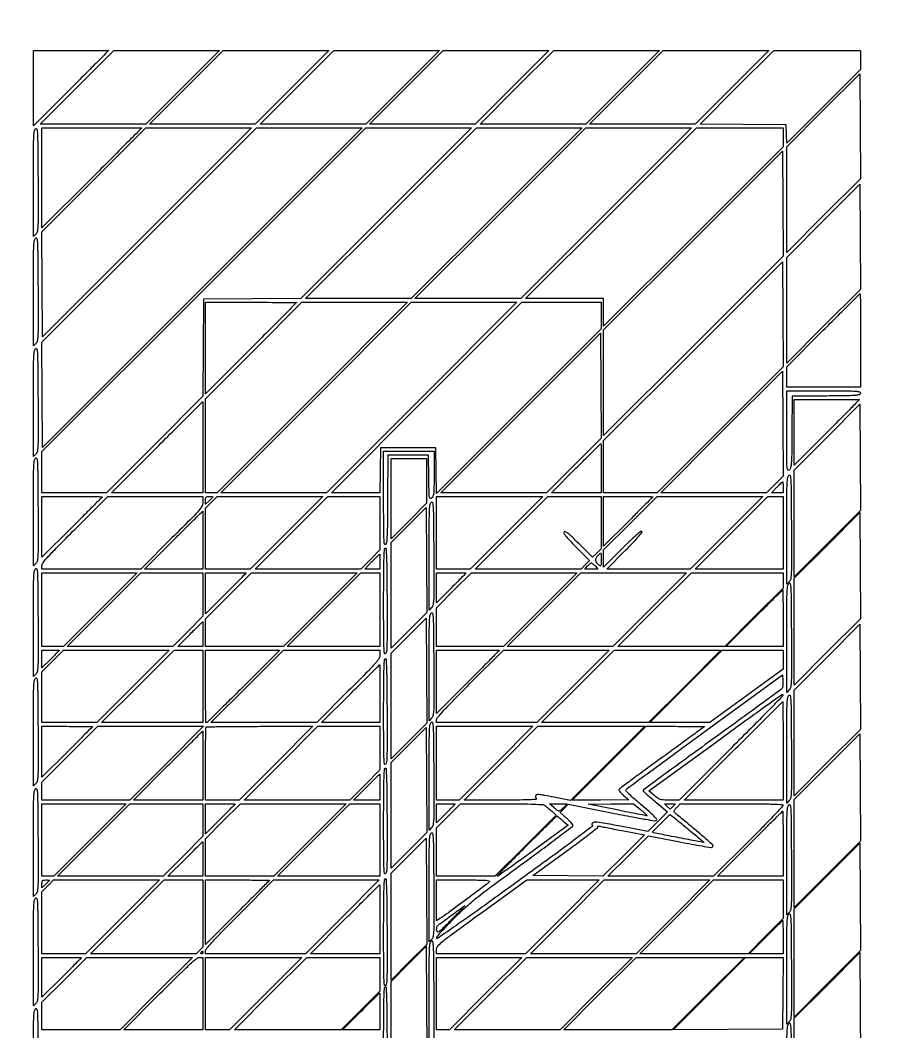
# Model space of a CAD drawing. Extents: x 0 to 1066, y 0 to 761.
# Drawn here: x 411.6 to 470.8, y 425.2 to 494.9 of the extents above; entities that cross this region are included whole.
import ezdxf

# ---------------------------------------------------------------- set-up
doc = ezdxf.new("R2010")
doc.units = 0
doc.header["$MEASUREMENT"] = 0

msp = doc.modelspace()

# ---------------------------------------------------------------- linework, layer by layer
for points in [[(183.390323, 95.266879, 0.000001), (192.989143, 95.254457, 0.000118)], [(329.859243, 95.267872, -0.000023), (352.558836, 95.240684, -0.000004), (375.624384, 95.211821, -0.198594)], [(479.458836, 95.240684, -0.000004), (502.524384, 95.211821, -0.198594)], [(733.258836, 95.240684, -0.000004), (756.324384, 95.211821, -0.198594)], [(289.192229, 95.24091, -0.000004), (312.172908, 95.212432, -0.198597)], [(416.092229, 95.24091, -0.000004), (439.072908, 95.212432, -0.198597)], [(542.992229, 95.24091, -0.000004), (565.972908, 95.212432, -0.198597)], [(606.442229, 95.24091, -0.000004), (629.422908, 95.212432, -0.198597)], [(669.892229, 95.24091, -0.000004), (692.872908, 95.212432, -0.198597)], [(375.865972, 145.56135, -0.000139), (375.849221, 127.376659, -0.000232), (375.823742, 112.056445, -0.000003), (375.794083, 98.149601, -0.198357)], [(346.563902, 371.425418, 0.00004), (306.862038, 371.429101, 0.000546)]]:
    msp.add_lwpolyline(points, format="xyb")
for points in [[(409.06215, 749.15415), (40.8618, 749.132981), (40.8618, 380.65769), (40.8618, 12.1824), (501.2973, 12.1824), (961.7328, 12.1824), (961.7328, 380.646631), (961.7328, 749.110861), (961.41555, 749.1633, 0.040886), (961.153339, 749.184871, 0.000002), (934.190609, 749.194398, 0.000089), (904.448031, 749.199508, 0.000054), (869.1804, 749.195529, -0.000029), (813.61687, 749.186499, -0.000004), (696.10453, 749.175037, -0.000004), (556.774728, 749.163736, -0.000004)], [(417.6702, 492.77333, -0.197853), (417.663958, 492.758172, -0.000024), (416.912237, 492.000368, -0.000652), (416.079278, 491.162937, -0.000394), (415.0899, 490.1724), (412.5096, 487.59314), (412.5096, 490.19407), (412.5096, 492.795), (415.0899, 492.795, -0.000787), (416.079318, 492.793443, -0.001313), (416.912237, 492.788634, -0.00007), (417.661368, 492.782239, -0.411675)], [(412.679722, 480.152922), (412.5096, 479.9828), (412.5096, 483.611589, -0.000864), (412.513379, 485.799471, -0.008891), (412.532567, 486.702836, -0.017029), (412.569494, 487.207282, -0.158389), (412.65765, 487.404003, -0.616659), (412.744646, 487.379943, -0.036683), (412.787791, 487.029439, -0.010099), (412.81077, 486.235909, -0.000665), (412.827772, 483.945337, -0.000714), (412.838681, 481.607166, -0.010565), (412.824009, 480.787097, -0.028291), (412.782701, 480.356267, -0.159647)], [(419.9544, 487.443658, -0.198113), (419.948175, 487.428565, -0.000014), (418.947924, 486.422199, -0.000489), (417.841878, 485.311626, -0.000295), (416.5281, 483.9966), (413.1018, 480.571083), (413.1018, 484.018142), (413.1018, 487.4652), (416.5281, 487.4652, -0.000589), (417.841917, 487.463652, -0.000983), (418.947924, 487.458872, -0.000039), (419.945593, 487.452522, -0.412328)], [(412.679722, 472.623522), (412.5096, 472.4534), (412.5096, 476.082189, -0.000864), (412.513379, 478.270071, -0.008891), (412.532567, 479.173436, -0.017029), (412.569494, 479.677882, -0.158389), (412.65765, 479.874603, -0.616659), (412.744646, 479.850543, -0.036683), (412.787791, 479.500039, -0.010099), (412.81077, 478.706509, -0.000665), (412.827772, 476.415937, -0.000714), (412.838681, 474.077766, -0.010565), (412.824009, 473.257697, -0.028291), (412.782701, 472.826867, -0.159647)], [(469.4454, 472.8294), (469.4454, 469.6146), (466.9074, 469.6146), (464.3694, 469.6146), (464.3694, 470.31203), (464.3694, 471.00946), (466.885721, 473.52683, -0.000404), (467.852125, 474.492077, -0.000669), (468.669241, 475.304723, -0.000026), (469.40856, 476.037957, -0.197826), (469.423721, 476.0442, -0.412187), (469.43264, 476.035343, -0.000045), (469.439032, 475.099853, -0.001054), (469.443842, 474.062117, -0.000632)], [(430.614, 475.430421, -0.198038), (430.60777, 475.415309, -0.000016), (429.694504, 474.495937, -0.000536), (428.684038, 473.48096, -0.000323), (427.4838, 472.2795), (424.3536, 469.150157), (424.3536, 472.301079), (424.3536, 475.452), (427.4838, 475.452, -0.000646), (428.684078, 475.450449, -0.001077), (429.694504, 475.445661, -0.000047), (430.605186, 475.439298, -0.412141)], [(412.679722, 465.009522), (412.5096, 464.8394), (412.5096, 468.468189, -0.000864), (412.513379, 470.656071, -0.008891), (412.532567, 471.559436, -0.017029), (412.569494, 472.063882, -0.158389), (412.65765, 472.260603, -0.616659), (412.744646, 472.236543, -0.036683), (412.787791, 471.886039, -0.010099), (412.81077, 471.092509, -0.000665), (412.827772, 468.801937, -0.000714), (412.838681, 466.463766, -0.010565), (412.824009, 465.643697, -0.028291), (412.782701, 465.212867, -0.159647)], [(469.4454, 469.192938, -0.327681), (469.371954, 469.092902, -0.055876), (469.125621, 469.044878, -0.016753), (468.607804, 469.020315, -0.00108), (467.09775, 469.002588), (464.7501, 468.9801), (464.727691, 466.517523, -0.001228), (464.709948, 464.982056, -0.014667), (464.684233, 464.389138, -0.038642), (464.636215, 464.071248, -0.153199), (464.537341, 463.902961, -0.504566), (464.442655, 463.922058, -0.093765), (464.39067, 464.125477, -0.015079), (464.37212, 464.686315, -0.000727), (464.3694, 466.555888), (464.3694, 469.3608), (466.9074, 469.3608, -0.000966), (468.550344, 469.357627, -0.015546), (469.104471, 469.338251, -0.051192), (469.369109, 469.293277, -0.336993)], [(424.1844, 465.4692), (424.1844, 462.339), (421.033479, 462.339), (417.882557, 462.339), (421.0119, 465.4692, -0.000323), (422.21336, 466.669438, -0.000536), (423.228337, 467.679904, -0.000016), (424.147709, 468.59317, -0.198038), (424.162821, 468.5994, -0.412141), (424.171698, 468.590586, -0.000047), (424.178061, 467.679904, -0.001077), (424.182849, 466.669478, -0.000646)], [(469.3608, 468.746851, -0.197693), (469.354547, 468.731655, -0.000032), (468.702242, 468.073285, -0.000753), (467.978518, 467.345123, -0.000455), (467.1189, 466.4844), (464.877, 464.243697), (464.877, 466.506149), (464.877, 468.7686), (467.1189, 468.7686, -0.000909), (467.978558, 468.767037, -0.001516), (468.702242, 468.762211, -0.000093), (469.351953, 468.755788, -0.411267)], [(440.0892, 463.663412, -0.002264), (440.084936, 462.721572, -0.022208), (440.063708, 462.324908, -0.057264), (440.015925, 462.103202, -0.127828), (439.921952, 461.960067, -0.304213), (439.83156, 461.946874, -0.252768), (439.773142, 462.027008, -0.028671), (439.749692, 462.329241, -0.001314), (439.731602, 463.364005), (439.7085, 464.9193), (438.3126, 464.9193), (436.9167, 464.9193), (436.894492, 461.90433, -0.001296), (436.877972, 460.24553, -0.008719), (436.853291, 459.422755, -0.010754), (436.818743, 458.922369, -0.199493), (436.746442, 458.784922, -0.599227), (436.673322, 458.81472, -0.01609), (436.641889, 459.250904, -0.008984), (436.62421, 460.061862, -0.000957), (436.6206, 461.947941), (436.6206, 465.2154), (438.3549, 465.2154), (440.0892, 465.2154)], [(451.5948, 464.031), (451.5948, 462.339), (449.882443, 462.339), (448.170086, 462.339), (449.8605, 464.031, -0.000608), (450.510228, 464.679758, -0.001004), (451.0608, 465.225975, -0.000058), (451.557566, 465.716722, -0.197299), (451.572857, 465.723, -0.410227), (451.581862, 465.714117, -0.000166), (451.588354, 465.225975, -0.002027), (451.593223, 464.679798, -0.001215)], [(412.679722, 457.480122), (412.5096, 457.31), (412.5096, 460.938789, -0.000864), (412.513379, 463.126671, -0.008891), (412.532567, 464.030036, -0.017029), (412.569494, 464.534482, -0.158389), (412.65765, 464.731203, -0.616659), (412.744646, 464.707143, -0.036683), (412.787791, 464.356639, -0.010099), (412.81077, 463.563109, -0.000665), (412.827772, 461.272537, -0.000714), (412.838681, 458.934366, -0.010565), (412.824009, 458.114297, -0.028291), (412.782701, 457.683467, -0.159647)], [(464.1156, 462.7197), (464.1156, 462.339), (463.717286, 462.339), (463.318971, 462.339), (463.6926, 462.7197, -0.003089), (463.837605, 462.865635, -0.004906), (463.963727, 462.988569, -0.001345), (464.074488, 463.093864, -0.191648), (464.090914, 463.1004, -0.390701), (464.100857, 463.091231, -0.004047), (464.108349, 462.988569, -0.01011), (464.113825, 462.865674, -0.006079)], [(464.539512, 456.211112), (464.3694, 456.041), (464.3694, 459.712089, -0.000852), (464.373172, 461.926551, -0.008796), (464.392346, 462.83957, -0.01677), (464.429186, 463.349454, -0.158765), (464.51745, 463.546803, -0.618114), (464.604598, 463.522502, -0.035777), (464.647589, 463.166192, -0.009976), (464.670566, 462.363023, -0.000657), (464.687562, 460.045826, -0.000704), (464.698477, 457.679423, -0.010449), (464.683812, 456.850588, -0.027891), (464.642608, 456.4152, -0.160167)], [(417.2472, 462.063402, -0.197594), (417.240941, 462.048182, -0.000038), (416.638344, 461.439533, -0.000816), (415.969238, 460.766009, -0.000493), (415.1745, 459.9702), (413.1018, 457.898795), (413.1018, 459.991998), (413.1018, 462.0852), (415.1745, 462.0852, -0.000985), (415.969278, 462.083634, -0.001644), (416.638344, 462.078797, -0.000109), (417.238344, 462.072356, -0.411009)], [(424.1844, 461.725028, -0.118524), (424.116916, 461.444342, -0.059113), (423.912373, 461.138839, -0.018254), (423.453364, 460.640734, -0.001153), (422.04764, 459.229328), (419.910879, 457.0938), (416.50634, 457.0938), (413.1018, 457.0938), (413.1018, 457.325873, -0.17192), (413.171635, 457.522972, -0.01385), (413.535436, 457.947325, -0.010386), (414.157139, 458.605128, -0.001794), (415.364262, 459.821573), (417.626725, 462.0852), (420.905562, 462.0852), (424.1844, 462.0852)], [(424.8612, 462.058728, -0.187632), (424.854602, 462.041765, -0.003317), (424.786646, 461.968605, -0.007831), (424.704673, 461.884208, -0.005081), (424.6074, 461.7891), (424.3536, 461.545944), (424.3536, 461.815572, -0.026602), (424.36183, 461.970146, -0.163634), (424.394658, 462.041581, -0.174494), (424.462742, 462.076175, -0.031162), (424.6074, 462.0852, -0.009786), (424.70471, 462.083295, -0.016197), (424.786646, 462.077424, -0.01007), (424.852084, 462.069263, -0.37258)], [(439.920922, 454.434522), (439.7508, 454.2644), (439.7508, 457.893189, -0.000864), (439.754579, 460.081071, -0.008891), (439.773767, 460.984436, -0.017029), (439.810694, 461.488882, -0.158389), (439.89885, 461.685603, -0.616659), (439.985846, 461.661543, -0.036683), (440.028991, 461.311039, -0.010099), (440.05197, 460.517509, -0.000665), (440.068972, 458.226937, -0.000714), (440.079881, 455.888766, -0.010565), (440.065209, 455.068697, -0.028291), (440.023901, 454.637867, -0.159647)], [(451.5948, 460.282896), (451.5948, 458.480591), (451.297117, 458.192066), (450.999435, 457.903541), (450.071813, 458.828286, 0.004421), (449.588765, 459.301395, 0.023616), (449.311124, 459.544382, 0.043447), (449.133168, 459.662217, 0.332342), (449.03988, 459.64872, 0.332342), (449.026383, 459.555432, 0.043447), (449.144218, 459.377476, 0.023616), (449.387205, 459.099835, 0.004421), (449.860314, 458.616787), (450.785059, 457.689165), (450.496534, 457.391483), (450.208009, 457.0938), (446.566192, 457.0938), (442.924376, 457.0938), (445.419, 459.5895), (447.913624, 462.0852), (449.754212, 462.0852), (451.5948, 462.0852)], [(455.148, 462.063257, -0.197299), (455.141722, 462.047966, -0.000058), (454.650975, 461.5512, -0.001004), (454.104758, 461.000628, -0.000608), (453.456, 460.3509), (451.764, 458.660486), (451.764, 460.372843), (451.764, 462.0852), (453.456, 462.0852, -0.001215), (454.104798, 462.083623, -0.002027), (454.650975, 462.078754, -0.000166), (455.139117, 462.072262, -0.410227)], [(460.224, 459.5895), (457.729376, 457.0938), (454.853496, 457.0938), (451.977616, 457.0938), (453.233751, 458.352033, 0.004232), (453.786278, 458.914931, 0.012627), (454.151263, 459.312748, 0.009322), (454.398083, 459.606683, 0.4517), (454.386601, 459.674099, 0.321311), (454.303859, 459.668447, 0.007329), (453.985976, 459.39816, 0.011739), (453.574755, 459.020573, 0.004576), (453.023658, 458.480374), (451.764, 457.222816), (451.764, 457.813253), (451.764, 458.403689), (453.603329, 460.244445), (455.442658, 462.0852), (459.080641, 462.0852), (462.718624, 462.0852)], [(424.1844, 459.0819), (424.1844, 457.0938), (422.175825, 457.0938), (420.16725, 457.0938), (422.154, 459.0819, -0.000515), (422.91735, 459.844198, -0.000851), (423.563553, 460.485996, -0.000041), (424.147341, 461.063737, -0.197538), (424.162575, 461.07, -0.410863), (424.171538, 461.061139, -0.000119), (424.177989, 460.485996, -0.001716), (424.182832, 459.844238, -0.001029)], [(436.748422, 451.263364, -0.632656), (436.673734, 451.290017, -0.015867), (436.64175, 451.758822, -0.008272), (436.624111, 452.647548, -0.000825), (436.6206, 454.774551, -0.001273), (436.625251, 456.601869, -0.005785), (436.642979, 457.665838, -0.003878), (436.669017, 458.389034, -0.187532), (436.72635, 458.51934, -0.646642), (436.785549, 458.496889, -0.005976), (436.815364, 457.880577, -0.006473), (436.83853, 456.892592, -0.001099), (436.854172, 455.008153, -0.000997), (436.862568, 452.96445, -0.007587), (436.849999, 452.002072, -0.009776), (436.822471, 451.426386, -0.18147)], [(451.5948, 457.717941, -0.006119), (451.591414, 457.441264, -0.080185), (451.572655, 457.34075, -0.377212), (451.531578, 457.31805, -0.119604), (451.463281, 457.351433, -0.049283), (451.294873, 457.52181, -0.126486), (451.223259, 457.678182, -0.151778), (451.242241, 457.831189, -0.082563), (451.348499, 457.990082, -0.006711), (451.423763, 458.068073, -0.010105), (451.491624, 458.133817, -0.005347), (451.550103, 458.187069, -0.184026), (451.567247, 458.1936, -0.393613), (451.57837, 458.183238, -0.003246), (451.586706, 458.053875, -0.009036), (451.592819, 457.900327, -0.00543)], [(436.3668, 457.6014), (436.3668, 457.0938), (435.840698, 457.0938), (435.314597, 457.0938), (435.8169, 457.6014, -0.002217), (436.011181, 457.795996, -0.003569), (436.178643, 457.959893, -0.000719), (436.326901, 458.102526, -0.193519), (436.343002, 458.109, -0.398076), (436.352646, 458.099876, -0.00214), (436.359809, 457.959893, -0.007318), (436.365089, 457.796036, -0.004394)], [(451.1718, 457.3053), (451.370494, 457.0938), (450.918, 457.0938), (450.465506, 457.0938), (450.6642, 457.3053, -0.01285), (450.744323, 457.386311, -0.01762), (450.820715, 457.454672, -0.014444), (450.886646, 457.506462, -0.160602), (450.918, 457.5168, -0.160602), (450.949354, 457.506462, -0.014444), (451.015285, 457.454672, -0.01762), (451.091677, 457.386311, -0.01285)], [(412.679722, 449.866122), (412.5096, 449.696), (412.5096, 453.324789, -0.000864), (412.513379, 455.512671, -0.008891), (412.532567, 456.416036, -0.017029), (412.569494, 456.920482, -0.158389), (412.65765, 457.117203, -0.616659), (412.744646, 457.093143, -0.036683), (412.787791, 456.742639, -0.010099), (412.81077, 455.949109, -0.000665), (412.827772, 453.658537, -0.000714), (412.838681, 451.320366, -0.010565), (412.824009, 450.500297, -0.028291), (412.782701, 450.069467, -0.159647)], [(427.1454, 456.817888, -0.196958), (427.139101, 456.802517, -0.000086), (426.735354, 456.392791, -0.001224), (426.284718, 455.937871, -0.000743), (425.7495, 455.4018), (424.3536, 454.007823), (424.3536, 455.423912), (424.3536, 456.84), (425.7495, 456.84, -0.001484), (426.284758, 456.838411, -0.002475), (426.735354, 456.833505, -0.000247), (427.136487, 456.826952, -0.409294)], [(442.2888, 456.817528, -0.196228), (442.282457, 456.801988, -0.000166), (441.990585, 456.504218, -0.001705), (441.662838, 456.172341, -0.001039), (441.2736, 455.7825), (440.2584, 454.769945), (440.2584, 455.804972), (440.2584, 456.84), (441.2736, 456.84, -0.002074), (441.662878, 456.838385, -0.003459), (441.990585, 456.833399, -0.000482), (442.279829, 456.826717, -0.407184)], [(464.539512, 448.766312), (464.3694, 448.5962), (464.3694, 452.267289, -0.000852), (464.373172, 454.481751, -0.008796), (464.392346, 455.39477, -0.01677), (464.429186, 455.904654, -0.158765), (464.51745, 456.102003, -0.618114), (464.604598, 456.077702, -0.035777), (464.647589, 455.721392, -0.009976), (464.670566, 454.918223, -0.000657), (464.687562, 452.601026, -0.000704), (464.698477, 450.234623, -0.010449), (464.683812, 449.405788, -0.027891), (464.642608, 448.9704, -0.160167)], [(464.1156, 453.7098), (464.1156, 451.764), (462.14934, 451.764), (460.18308, 451.764), (462.1275, 453.7098, -0.000526), (462.87462, 454.455878, -0.00087), (463.507162, 455.084021, -0.000043), (464.078519, 455.649335, -0.197509), (464.09376, 455.6556, -0.410785), (464.102729, 455.646736, -0.000124), (464.109185, 455.084021, -0.001754), (464.114031, 454.455918, -0.001052)], [(439.920922, 446.820522), (439.7508, 446.6504), (439.7508, 450.279189, -0.000864), (439.754579, 452.467071, -0.008891), (439.773767, 453.370436, -0.017029), (439.810694, 453.874882, -0.158389), (439.89885, 454.071603, -0.616659), (439.985846, 454.047543, -0.036683), (440.028991, 453.697039, -0.010099), (440.05197, 452.903509, -0.000665), (440.068972, 450.612937, -0.000714), (440.079881, 448.274766, -0.010565), (440.065209, 447.454697, -0.028291), (440.023901, 447.023867, -0.159647)], [(424.1844, 452.61), (424.1844, 451.764), (423.318837, 451.764), (422.453274, 451.764), (423.2961, 452.61, -0.001263), (423.620877, 452.934358, -0.002064), (423.898025, 453.207487, -0.000243), (424.146004, 453.449627, -0.195692), (424.161663, 453.456, -0.405539), (424.170944, 453.44699, -0.000709), (424.177721, 453.207487, -0.004199), (424.182766, 452.934397, -0.002519)], [(414.2862, 451.486781, -0.194302), (414.279759, 451.470832, -0.000516), (414.112241, 451.297616, -0.003019), (413.921037, 451.102684, -0.001865), (413.694, 450.8757), (413.1018, 450.288038), (413.1018, 450.899119), (413.1018, 451.5102), (413.694, 451.5102, -0.003706), (413.921076, 451.508517, -0.006175), (414.112241, 451.503321, -0.001528), (414.27711, 451.496296, -0.400909)], [(426.9762, 449.0145, -0.001201), (426.015147, 448.05764, -0.001965), (425.195575, 447.251912, -0.00022), (424.461729, 446.53674, -0.195451), (424.417588, 446.5188, -0.405973), (424.391456, 446.544204, -0.000646), (424.372396, 447.251912, -0.004006), (424.358198, 448.057527, -0.002403), (424.3536, 449.0145), (424.3536, 451.5102), (426.912212, 451.5102), (429.470824, 451.5102)], [(436.3668, 451.193549, -0.137939), (436.294714, 450.937226, -0.042324), (436.054642, 450.609953, -0.015609), (435.548508, 450.065244, -0.0013), (434.18896, 448.697849), (432.01112, 446.5188), (428.373248, 446.5188), (424.735376, 446.5188), (427.23, 449.0145), (429.724624, 451.5102), (433.045712, 451.5102), (436.3668, 451.5102)], [(444.573, 451.488428, -0.197646), (444.566744, 451.47322, -0.000035), (443.939293, 450.83971, -0.000783), (443.242878, 450.138867, -0.000473), (442.4157, 449.3106), (440.2584, 447.154544), (440.2584, 449.332372), (440.2584, 451.5102), (442.4157, 451.5102, -0.000946), (443.242918, 451.508635, -0.001577), (443.939293, 451.503804, -0.0001), (444.564148, 451.497373, -0.411143)], [(449.649, 449.0145), (447.154376, 446.5188), (443.706388, 446.5188), (440.2584, 446.5188), (440.2584, 446.708583, -0.183136), (440.31664, 446.862258, -0.005282), (440.793378, 447.389559, -0.007631), (441.483232, 448.114057, -0.002246), (442.563173, 449.204283), (444.867946, 451.5102), (448.505785, 451.5102), (452.143624, 451.5102)], [(436.3668, 448.5069), (436.3668, 446.5188), (434.358225, 446.5188), (432.34965, 446.5188), (434.3364, 448.5069, -0.000515), (435.09975, 449.269198, -0.000851), (435.745953, 449.910996, -0.000041), (436.329741, 450.488737, -0.197538), (436.344975, 450.495, -0.410863), (436.353938, 450.486139, -0.000119), (436.360389, 449.910996, -0.001716), (436.365232, 449.269238, -0.001029)], [(436.748422, 443.649364, -0.632656), (436.673734, 443.676017, -0.015867), (436.64175, 444.144822, -0.008272), (436.624111, 445.033548, -0.000825), (436.6206, 447.160551, -0.001273), (436.625251, 448.987869, -0.005785), (436.642979, 450.051838, -0.003878), (436.669017, 450.775034, -0.187532), (436.72635, 450.90534, -0.646642), (436.785549, 450.882889, -0.005976), (436.815364, 450.266577, -0.006473), (436.83853, 449.278592, -0.001099), (436.854172, 447.394153, -0.000997), (436.862568, 445.35045, -0.007587), (436.849999, 444.388072, -0.009776), (436.822471, 443.812386, -0.18147)], [(464.039798, 448.859583, -0.057132), (463.963726, 448.789293, -0.000106), (462.58845, 447.783271, -0.000781), (461.040399, 446.655075, -0.000484), (459.21857, 445.3344, 0.000742), (457.402223, 444.016269, 0.001224), (455.87204, 442.896598, 0.00008), (454.499235, 441.886573, 0.214336), (454.476832, 441.846899, 0.232757), (454.491792, 441.80782, 0.002274), (454.72009, 441.597992, 0.006874), (454.990627, 441.358323, 0.004328), (455.312854, 441.085499), (456.154507, 440.3853), (455.477769, 439.702426), (454.801031, 439.019552), (452.925854, 439.383835, 0.003919), (451.73797, 439.604952, 0.031798), (451.188124, 439.667142, 0.171447), (450.995997, 439.609696, 0.426751), (450.978443, 439.479435, -0.419483), (450.965572, 439.374132, -0.001623), (449.905927, 438.565999, -0.004342), (448.376609, 437.428272, -0.000914), (445.683128, 435.468115, -0.00108), (443.232854, 433.699854, -0.003498), (441.595559, 432.540934, -0.000834), (440.338917, 431.667692, -0.529803), (440.271106, 431.693898, -0.236567), (440.292392, 431.782029, -0.005141), (440.589552, 432.126453, -0.0101), (440.97019, 432.541363, -0.005424), (441.455506, 433.038475, -0.011464), (442.266895, 433.815286, -0.016651), (443.020236, 434.459412, -0.009647), (444.067726, 435.263705, -0.001526), (446.15925, 436.796584, 0.002003), (447.497195, 437.779125, 0.003262), (448.623886, 438.624935, 0.00053), (449.612971, 439.37924, 0.233669), (449.649, 439.452125, 0.168042), (449.626905, 439.516009, 0.015755), (449.518531, 439.645343, 0.018828), (449.374973, 439.794398, 0.013701), (449.20485, 439.949464), (448.7607, 440.332561), (449.038933, 440.620145), (449.317165, 440.907729), (452.31465, 440.309812, 0.001822), (453.759556, 440.027064, 0.007022), (454.660215, 439.867304, 0.004247), (455.295549, 439.769322, 0.236761), (455.406326, 439.806086, 0.38771), (455.410113, 439.888963, 0.022048), (455.222631, 440.095051, 0.017891), (454.902818, 440.394648, 0.004431), (454.357159, 440.861888, -0.004016), (453.782622, 441.353029, -0.01998), (453.47356, 441.644018, -0.03142), (453.308181, 441.835362, -0.371422), (453.31375, 441.92604, -0.04091), (453.39983, 442.000994, -0.000072), (454.949969, 443.141941, -0.000546), (456.692992, 444.421534, -0.000338), (458.7435, 445.921284), (464.0733, 449.813987), (464.099109, 449.386226, -0.019501), (464.102747, 449.215206, -0.023609), (464.092333, 449.055073, -0.023171), (464.071312, 448.923545, -0.127161)], [(412.679722, 442.336722), (412.5096, 442.1666), (412.5096, 445.795389, -0.000864), (412.513379, 447.983271, -0.008891), (412.532567, 448.886636, -0.017029), (412.569494, 449.391082, -0.158389), (412.65765, 449.587803, -0.616659), (412.744646, 449.563743, -0.036683), (412.787791, 449.213239, -0.010099), (412.81077, 448.419709, -0.000665), (412.827772, 446.129137, -0.000714), (412.838681, 443.790966, -0.010565), (412.824009, 442.970897, -0.028291), (412.782701, 442.540067, -0.159647)], [(464.1156, 448.401519, -0.196504), (464.097694, 448.357716, -0.000106), (463.065744, 447.306894, -0.00136), (461.911951, 446.138869, -0.000826), (460.541623, 444.763719), (456.967646, 441.189), (456.290473, 441.189229, -0.009235), (455.861254, 441.197302, -0.064619), (455.655084, 441.231915, -0.084001), (455.487696, 441.315473, -0.021005), (455.247894, 441.506479), (454.882488, 441.8235), (459.435594, 445.139579, -0.000561), (461.185891, 446.411338, -0.000922), (462.669864, 447.482874, -0.000065), (464.005429, 448.443243, -0.139122), (464.05215, 448.460129, -0.099665), (464.076359, 448.457005, -0.105075), (464.096962, 448.444757, -0.105555), (464.110737, 448.425243, -0.101437)], [(464.539522, 441.152322), (464.3694, 440.9822), (464.3694, 444.610989, -0.000864), (464.373179, 446.798871, -0.008891), (464.392367, 447.702236, -0.017029), (464.429294, 448.206682, -0.158389), (464.51745, 448.403403, -0.616659), (464.604446, 448.379343, -0.036683), (464.647591, 448.028839, -0.010099), (464.67057, 447.235309, -0.000665), (464.687572, 444.944737, -0.000714), (464.698481, 442.606566, -0.010565), (464.683809, 441.786497, -0.028291), (464.642501, 441.355667, -0.159647)], [(464.1156, 444.573), (464.1156, 441.189), (460.710847, 441.189), (457.306093, 441.189), (460.6893, 444.573, -0.000298), (461.988103, 445.870558, -0.000495), (463.085019, 446.96295, -0.000014), (464.078958, 447.950775, -0.198103), (464.094053, 447.957, -0.412303), (464.102919, 447.948192, -0.00004), (464.109271, 446.96295, -0.000995), (464.114052, 445.870597, -0.000597)], [(439.920922, 439.291122), (439.7508, 439.121), (439.7508, 442.749789, -0.000864), (439.754579, 444.937671, -0.008891), (439.773767, 445.841036, -0.017029), (439.810694, 446.345482, -0.158389), (439.89885, 446.542203, -0.616659), (439.985846, 446.518143, -0.036683), (440.028991, 446.167639, -0.010099), (440.05197, 445.374109, -0.000665), (440.068972, 443.083537, -0.000714), (440.079881, 440.745366, -0.010565), (440.065209, 439.925297, -0.028291), (440.023901, 439.494467, -0.159647)], [(416.5704, 446.243076, -0.197338), (416.564124, 446.227794, -0.000055), (416.060949, 445.718596, -0.000979), (415.501078, 445.154361, -0.000593), (414.8361, 444.4884), (413.1018, 442.755648), (413.1018, 444.510324), (413.1018, 446.265), (414.8361, 446.265, -0.001185), (415.501118, 446.263425, -0.001976), (416.060949, 446.25856, -0.000157), (416.56152, 446.252074, -0.410332)], [(424.1844, 443.5578), (424.1844, 441.189), (421.795017, 441.189), (419.405633, 441.189), (421.7733, 443.5578, -0.00043), (422.682705, 444.466078, -0.000712), (423.451844, 445.230765, -0.000029), (424.147503, 445.920352, -0.197758), (424.162683, 445.9266, -0.411434), (424.171609, 445.917759, -0.000083), (424.178021, 445.230765, -0.001433), (424.182839, 444.466118, -0.000859)], [(429.2181, 443.727), (426.681158, 441.189), (425.517379, 441.189), (424.3536, 441.189), (424.3536, 443.6706, -0.002127), (424.357664, 444.62603, -0.003428), (424.370168, 445.439798, -0.000667), (424.387016, 446.155008, -0.192452), (424.41, 446.2086, -0.194625), (424.464418, 446.231669, -0.000318), (425.520352, 446.248432, -0.002361), (426.70945, 446.260939, -0.001449), (428.110721, 446.265), (431.755042, 446.265)], [(452.039961, 443.707211), (449.482171, 441.149421), (448.32764, 441.388658, 0.00391), (447.721053, 441.509413, 0.021029), (447.388102, 441.558588, 0.036046), (447.186986, 441.565131, 0.249407), (447.104594, 441.517035, 0.092725), (447.085028, 441.466387, 0.070583), (447.082478, 441.406839, 0.06894), (447.096727, 441.347532, 0.079987), (447.126198, 441.297587, -0.602194), (447.101716, 441.238253, -0.012715), (446.702908, 441.210305, -0.009606), (446.02268, 441.193074, -0.001528), (444.689638, 441.189), (442.162958, 441.189), (444.6999, 443.727), (447.236842, 446.265), (450.917296, 446.265), (454.59775, 446.265)], [(458.69415, 446.235745, -0.015596), (458.664885, 446.21296, -0.00001), (457.824312, 445.599651, -0.000125), (456.88786, 444.916773, -0.000076), (455.7825, 444.111404, 0.000368), (454.673899, 443.30268, 0.000586), (453.72676, 442.608968, 0.000112), (452.891994, 441.995769, 0.029941), (452.823436, 441.938765, 0.309679), (452.811669, 441.885308, 0.060434), (452.861972, 441.794246, 0.039974), (452.963689, 441.674777, 0.016285), (453.119536, 441.528713), (453.4983, 441.196214), (451.553029, 441.192607), (449.607758, 441.189), (452.1447, 443.727), (454.681642, 446.265), (456.705521, 446.265, -0.001356), (457.479187, 446.262903, -0.002322), (458.124531, 446.256406, -0.00034), (458.689942, 446.247704, -0.696239)], [(436.3668, 442.0773), (436.3668, 441.189), (435.458862, 441.189), (434.550923, 441.189), (435.4362, 442.0773, -0.001198), (435.77725, 442.417878, -0.001961), (436.068084, 442.704662, -0.000219), (436.328514, 442.959236, -0.195845), (436.344138, 442.9656, -0.406018), (436.353394, 442.956601, -0.000639), (436.360143, 442.704662, -0.003986), (436.365171, 442.417917, -0.002391)], [(436.748422, 436.119964, -0.632656), (436.673734, 436.146617, -0.015867), (436.64175, 436.615422, -0.008272), (436.624111, 437.504148, -0.000825), (436.6206, 439.631151, -0.001273), (436.625251, 441.458469, -0.005785), (436.642979, 442.522438, -0.003878), (436.669017, 443.245634, -0.187532), (436.72635, 443.37594, -0.646642), (436.785549, 443.353489, -0.005976), (436.815364, 442.737177, -0.006473), (436.83853, 441.749192, -0.001099), (436.854172, 439.864753, -0.000997), (436.862568, 437.82105, -0.007587), (436.849999, 436.858672, -0.009776), (436.822471, 436.282986, -0.18147)], [(412.679722, 434.722722), (412.5096, 434.5526), (412.5096, 438.181389, -0.000864), (412.513379, 440.369271, -0.008891), (412.532567, 441.272636, -0.017029), (412.569494, 441.777082, -0.158389), (412.65765, 441.973803, -0.616659), (412.744646, 441.949743, -0.036683), (412.787791, 441.599239, -0.010099), (412.81077, 440.805709, -0.000665), (412.827772, 438.515137, -0.000714), (412.838681, 436.176966, -0.010565), (412.824009, 435.356897, -0.028291), (412.782701, 434.926067, -0.159647)], [(426.384, 440.912728, -0.196228), (426.377657, 440.897188, -0.000166), (426.085785, 440.599418, -0.001705), (425.758038, 440.267541, -0.001039), (425.3688, 439.8777), (424.3536, 438.865145), (424.3536, 439.900172), (424.3536, 440.9352), (425.3688, 440.9352, -0.002074), (425.758078, 440.933585, -0.003459), (426.085785, 440.928599, -0.000482), (426.375029, 440.921917, -0.407184)], [(441.5274, 440.911933, -0.194612), (441.520973, 440.896046, -0.000446), (441.341016, 440.71036, -0.002803), (441.136157, 440.501709, -0.001728), (440.8929, 440.2584), (440.2584, 439.628135), (440.2584, 440.281667), (440.2584, 440.9352), (440.8929, 440.9352, -0.003437), (441.136197, 440.933528, -0.005727), (441.341016, 440.928365, -0.001316), (441.518325, 440.921396, -0.401989)], [(447.710844, 440.826759, -0.0098), (447.783004, 440.769207, -0.00235), (447.900427, 440.670793, -0.002413), (448.034186, 440.556501, -0.002388), (448.167297, 440.440533), (448.489206, 440.157365), (446.383687, 438.050583), (444.278169, 435.9438), (442.268285, 435.9438), (440.2584, 435.9438), (440.2584, 437.613136), (440.2584, 439.282473), (441.081663, 440.108836), (441.904926, 440.9352), (444.740613, 440.932509, -0.001805), (446.115422, 440.926241, -0.006855), (446.974248, 440.907448, -0.005364), (447.567512, 440.879951, -0.150269)], [(449.0145, 440.6814, -0.014984), (448.915626, 440.584203, -0.019813), (448.819637, 440.502154, -0.017561), (448.736276, 440.441052, -0.150471), (448.692591, 440.4276, -0.137922), (448.647157, 440.440376, -0.013943), (448.552059, 440.502154, -0.016631), (448.441231, 440.584198, -0.012505), (448.324775, 440.6814), (448.035712, 440.9352), (448.646684, 440.9352), (449.257656, 440.9352)], [(454.311161, 440.53335, -0.007716), (454.497254, 440.377969, -0.014057), (454.643551, 440.244591, -0.009657), (454.751349, 440.136519, -0.570037), (454.745261, 440.114641, -0.113262), (454.695544, 440.112767, -0.000412), (454.117073, 440.223252, -0.002147), (453.461248, 440.351992, -0.001344), (452.6946, 440.508054), (450.7065, 440.918325), (452.2605, 440.926763), (453.814499, 440.9352)], [(464.1156, 440.829997, -0.192613), (464.086992, 440.758489, -0.000627), (463.413716, 440.053489, -0.003322), (462.642229, 439.258324, -0.002059), (461.726207, 438.334297), (459.336813, 435.9438), (455.698772, 435.9438), (452.060731, 435.9438), (453.456316, 437.338418), (454.8519, 438.733036), (456.999421, 438.313353, 0.0025), (457.827946, 438.155733, 0.003991), (458.537618, 438.030246, 0.000939), (459.158569, 437.926751, 0.181156), (459.220171, 437.938928, 0.062778), (459.248182, 437.961532, 0.051475), (459.271889, 437.991852, 0.053356), (459.288022, 438.024903, 0.087094), (459.2934, 438.055544, 0.213082), (459.27286, 438.101553, 0.00133), (458.926844, 438.410191, 0.005062), (458.52391, 438.760453, 0.003168), (458.04555, 439.162651, -0.000511), (457.55854, 439.567723, -0.000734), (457.128212, 439.927467, -0.000384), (456.764195, 440.233162, -0.011706), (456.674996, 440.311825, -0.090947), (456.621562, 440.383105, -0.197677), (456.616758, 440.450115, -0.097624), (456.663937, 440.533792, -0.013991), (456.796574, 440.680225), (457.040856, 440.9352), (460.578228, 440.9352, -0.001223), (462.379822, 440.930794, -0.00621), (463.383296, 440.913421, -0.003487), (464.059513, 440.888589, -0.401477)], [(464.539502, 433.453702), (464.3694, 433.2836), (464.3694, 436.996989, -0.00084), (464.373164, 439.238032, -0.008702), (464.392325, 440.160705, -0.016517), (464.429078, 440.676033, -0.159133), (464.51745, 440.874002, -0.619521), (464.604749, 440.849468, -0.034903), (464.647587, 440.487345, -0.009856), (464.670562, 439.674537, -0.00065), (464.687552, 437.330716, -0.000694), (464.698473, 434.93608, -0.010335), (464.683816, 434.09848, -0.027499), (464.642714, 433.658525, -0.160677)], [(448.958862, 439.771721), (449.326223, 439.4547), (446.913672, 437.69925, -0.001277), (445.98376, 437.026241, -0.00207), (445.189491, 436.459463, -0.000293), (444.482098, 435.959708, -0.154838), (444.431958, 435.9438, -0.661357), (444.423521, 435.963637, -0.000408), (444.991587, 436.552656, -0.002679), (445.644746, 437.22159, -0.001565), (446.4342, 438.0165, -0.000976), (447.231493, 438.811183, -0.001603), (447.909746, 439.480277, -0.000146), (448.518808, 440.076927, -0.197546), (448.548552, 440.088971, -0.160693), (448.576546, 440.07957, -0.003883), (448.686797, 439.995685, -0.008086), (448.814971, 439.893227, -0.005362)], [(457.530116, 439.233953, -0.000065), (457.964384, 438.872279, -0.000105), (458.333487, 438.564665, -0.000012), (458.662782, 438.290096, -0.008804), (458.679896, 438.275308, -0.756898), (458.677184, 438.269767, -0.000132), (458.179106, 438.360677, -0.001297), (457.61725, 438.464887, -0.000762), (456.945596, 438.592325, -0.001328), (456.269965, 438.723445, -0.002136), (455.694859, 438.839198, -0.000363), (455.186994, 438.94406, -0.129663), (455.15265, 438.961171, -0.429053), (455.150315, 439.019388, -0.001451), (455.699855, 439.582261, -0.001994), (456.244948, 440.132936, -0.1992), (456.343447, 440.1738, -0.168136), (456.383713, 440.159866, -0.000884), (456.715909, 439.89772, -0.003759), (457.093231, 439.594236, -0.002359)], [(464.1156, 438.1857), (464.1156, 435.9438), (461.853149, 435.9438), (459.590697, 435.9438), (461.8314, 438.1857, -0.000455), (462.692123, 439.045318, -0.000753), (463.420285, 439.769042, -0.000032), (464.078655, 440.421347, -0.197693), (464.093851, 440.4276, -0.411267), (464.102788, 440.418753, -0.000093), (464.109211, 439.769042, -0.001516), (464.114037, 439.045358, -0.000909)], [(453.146435, 439.06553), (454.57117, 438.793883), (453.144799, 437.367512), (451.718428, 435.941141), (449.298826, 435.963621), (446.879225, 435.9861), (449.146747, 437.631895, 0.003124), (450.01266, 438.268684, 0.005188), (450.733717, 438.817648, 0.001084), (451.355424, 439.303412, 0.38182), (451.365016, 439.357384, -0.268837), (451.364272, 439.383653, -0.224335), (451.38712, 439.400399, -0.081507), (451.440818, 439.401929, -0.026788), (451.518732, 439.387127, 0.010929), (451.656448, 439.356411, 0.000631), (452.080594, 439.272054, 0.00096), (452.585908, 439.173223, 0.000705)], [(439.920912, 431.592512), (439.7508, 431.4224), (439.7508, 435.093489, -0.000852), (439.754572, 437.307951, -0.008796), (439.773746, 438.22097, -0.01677), (439.810586, 438.730854, -0.158765), (439.89885, 438.928203, -0.618114), (439.985998, 438.903902, -0.035777), (440.028989, 438.547592, -0.009976), (440.051966, 437.744423, -0.000657), (440.068962, 435.427226, -0.000704), (440.079877, 433.060823, -0.010449), (440.065212, 432.231988, -0.027891), (440.024008, 431.7966, -0.160167)], [(424.1844, 437.1282), (424.1844, 435.9438), (422.979983, 435.9438), (421.775567, 435.9438), (422.9577, 437.1282, -0.000883), (423.412552, 437.582318, -0.001452), (423.799127, 437.964682, -0.00012), (424.146664, 438.30628, -0.196611), (424.162117, 438.3126, -0.408308), (424.17124, 438.303659, -0.000348), (424.177854, 437.964682, -0.00294), (424.182799, 437.582358, -0.001763)], [(413.6094, 435.663528, -0.187632), (413.602802, 435.646565, -0.003317), (413.534846, 435.573405, -0.007831), (413.452873, 435.489008, -0.005081), (413.3556, 435.3939), (413.1018, 435.150744), (413.1018, 435.420372, -0.026602), (413.11003, 435.574946, -0.163634), (413.142858, 435.646381, -0.174494), (413.210942, 435.680975, -0.031162), (413.3556, 435.69, -0.009786), (413.45291, 435.688095, -0.016197), (413.534846, 435.682224, -0.01007), (413.600284, 435.674063, -0.37258)], [(428.7528, 435.66824, -0.19767), (428.746546, 435.653038, -0.000034), (428.106668, 435.007098, -0.000768), (427.396598, 434.292595, -0.000464), (426.5532, 433.4481), (424.3536, 431.24972), (424.3536, 433.46986), (424.3536, 435.69), (426.5532, 435.69, -0.000927), (427.396638, 435.688436, -0.001546), (428.106668, 435.683608, -0.000096), (428.743951, 435.677181, -0.411206)], [(433.7865, 433.152), (431.249558, 430.614), (427.801579, 430.614), (424.3536, 430.614), (424.3536, 430.803793, -0.183472), (424.41211, 430.957879, -0.00513), (424.897979, 431.494206, -0.007505), (425.600247, 432.231095, -0.002201), (426.700683, 433.341793), (429.047767, 435.69), (432.685605, 435.69), (436.323442, 435.69)], [(436.3668, 432.9828), (436.3668, 430.614), (433.977417, 430.614), (431.588033, 430.614), (433.9557, 432.9828, -0.00043), (434.865105, 433.891078, -0.000712), (435.634244, 434.655765, -0.000029), (436.329903, 435.345352, -0.197758), (436.345083, 435.3516, -0.411434), (436.354009, 435.342759, -0.000083), (436.360421, 434.655765, -0.001433), (436.365239, 433.891118, -0.000859)], [(436.748412, 428.421354, -0.633351), (436.673629, 428.448125, -0.01548), (436.64175, 428.923868, -0.008172), (436.624112, 429.823249, -0.000816), (436.6206, 431.974851, -0.001256), (436.625245, 433.824184, -0.005723), (436.642965, 434.899964, -0.003805), (436.668961, 435.631401, -0.18769), (436.72635, 435.761939, -0.646999), (436.785593, 435.739437, -0.005832), (436.815362, 435.114714, -0.006395), (436.838525, 434.114929, -0.001086), (436.854162, 432.208442, -0.000984), (436.862562, 430.140162, -0.007503), (436.849998, 429.167119, -0.009598), (436.822542, 428.584777, -0.181734)], [(443.891067, 435.556915, -0.059373), (443.731406, 435.405327, -0.000495), (442.352476, 434.37893, -0.001558), (441.076067, 433.436962, -0.013153), (440.48898, 433.029822), (440.2584, 432.87874), (440.2584, 434.28437), (440.2584, 435.69), (442.129959, 435.69, -0.001537), (443.241961, 435.686582, -0.017321), (443.682724, 435.668594, -0.066036), (443.871172, 435.628958, -0.521989)], [(448.9299, 433.152), (446.392958, 430.614), (443.325679, 430.614), (440.2584, 430.614), (440.2584, 430.900529, -0.184178), (440.349211, 431.138698, -0.039293), (440.674981, 431.450631, -0.013561), (441.359929, 431.980075, -0.000908), (443.364005, 433.438529), (446.46961, 435.69), (448.968226, 435.69), (451.466842, 435.69)], [(412.679722, 427.193322), (412.5096, 427.0232), (412.5096, 430.651989, -0.000864), (412.513379, 432.839871, -0.008891), (412.532567, 433.743236, -0.017029), (412.569494, 434.247682, -0.158389), (412.65765, 434.444403, -0.616659), (412.744646, 434.420343, -0.036683), (412.787791, 434.069839, -0.010099), (412.81077, 433.276309, -0.000665), (412.827772, 430.985737, -0.000714), (412.838681, 428.647566, -0.010565), (412.824009, 427.827497, -0.028291), (412.782701, 427.396667, -0.159647)], [(441.27222, 432.938016, -0.001751), (440.621061, 432.288829, -0.040589), (440.420792, 432.120403, -0.341263), (440.328601, 432.124058, -0.195256), (440.273521, 432.227878, -0.039111), (440.270518, 432.353377, -0.068225), (440.290188, 432.455384, -0.079748), (440.333399, 432.537205, -0.077421), (440.400421, 432.602352, 0.003991), (440.49869, 432.673201, 0.000352), (440.745326, 432.854296, 0.000461), (441.039153, 433.070777, 0.000359), (441.3582, 433.306648, -0.001838), (441.66923, 433.535173, -0.002903), (441.937833, 433.728631, -0.000709), (442.173814, 433.896018, -0.118991), (442.20282, 433.907558, -0.7121), (442.207692, 433.898085, -0.000575), (441.946336, 433.625165, -0.002932), (441.641909, 433.3117, -0.001694)], [(464.539502, 425.924302), (464.3694, 425.7542), (464.3694, 429.467589, -0.00084), (464.373164, 431.708632, -0.008702), (464.392325, 432.631305, -0.016517), (464.429078, 433.146633, -0.159133), (464.51745, 433.344602, -0.619521), (464.604749, 433.320068, -0.034903), (464.647587, 432.957945, -0.009856), (464.670562, 432.145137, -0.00065), (464.687552, 429.801316, -0.000694), (464.698473, 427.40668, -0.010335), (464.683816, 426.56908, -0.027499), (464.642714, 426.129125, -0.160677)], [(464.1156, 431.7561), (464.1156, 430.614), (462.953525, 430.614), (461.791451, 430.614), (462.9312, 431.7561, -0.000917), (463.369803, 432.193998, -0.001507), (463.742706, 432.562708, -0.00013), (464.077803, 432.891875, -0.196526), (464.093275, 432.8982, -0.408062), (464.102413, 432.889252, -0.000376), (464.109042, 432.562708, -0.003055), (464.113996, 432.194038, -0.001832)], [(439.920912, 424.147712), (439.7508, 423.9776), (439.7508, 427.648689, -0.000852), (439.754572, 429.863151, -0.008796), (439.773746, 430.77617, -0.01677), (439.810586, 431.286054, -0.158765), (439.89885, 431.483403, -0.618114), (439.985998, 431.459102, -0.035777), (440.028989, 431.102792, -0.009976), (440.051966, 430.299623, -0.000657), (440.068962, 427.982426, -0.000704), (440.079877, 425.616023, -0.010449), (440.065212, 424.787188, -0.027891), (440.024008, 424.3518, -0.160167)], [(415.809, 430.338058, -0.196898), (415.802697, 430.322673, -0.000091), (415.41138, 429.925383, -0.001264), (414.974398, 429.48413, -0.000767), (414.4554, 428.9643), (413.1018, 427.612683), (413.1018, 428.986442), (413.1018, 430.3602), (414.4554, 430.3602, -0.001533), (414.974438, 430.358609, -0.002556), (415.41138, 430.353696, -0.000263), (415.800082, 430.347133, -0.409123)], [(424.1844, 427.8645), (424.1844, 425.3688), (421.456588, 425.3688), (418.728776, 425.3688), (421.2234, 427.8645, -0.001596), (422.57135, 429.204449, -0.00956), (423.288726, 429.88643, -0.012289), (423.749213, 430.287397, -0.174705), (423.951212, 430.3602), (424.1844, 430.3602)], [(424.1844, 430.6986, -0.105053), (424.177542, 430.66632, -0.099167), (424.158082, 430.638851, -0.09642), (424.129007, 430.62044, -0.093332), (424.094807, 430.614, -0.108972), (424.064779, 430.620623, -0.182303), (424.046891, 430.638851, -0.161196), (424.044259, 430.666274, -0.082592), (424.0575, 430.6986, -0.029505), (424.080257, 430.730983, -0.035638), (424.105386, 430.758349, -0.038439), (424.129265, 430.777655, -0.151918), (424.147093, 430.7832, -0.210953), (424.161359, 430.776901, -0.081139), (424.173441, 430.758349, -0.061769), (424.181664, 430.730989, -0.042167)], [(436.748412, 420.976554, -0.633351), (436.673629, 421.003325, -0.01548), (436.64175, 421.479068, -0.008172), (436.624112, 422.378449, -0.000816), (436.6206, 424.530051, -0.001256), (436.625245, 426.379384, -0.005723), (436.642965, 427.455164, -0.003805), (436.668961, 428.186601, -0.18769), (436.72635, 428.317139, -0.646999), (436.785593, 428.294637, -0.005832), (436.815362, 427.669914, -0.006395), (436.838525, 426.670129, -0.001086), (436.854162, 424.763642, -0.000984), (436.862562, 422.695362, -0.007503), (436.849998, 421.722319, -0.009598), (436.822542, 421.139977, -0.181734)], [(436.3668, 426.6378), (436.3668, 425.3688), (435.077708, 425.3688), (433.788616, 425.3688), (435.0555, 426.6378, -0.000821), (435.542844, 427.124358, -0.001351), (435.956761, 427.534031, -0.000104), (436.329175, 427.900489, -0.196764), (436.344592, 427.9068, -0.408746), (436.35369, 427.897871, -0.000301), (436.360276, 427.534031, -0.002735), (436.365204, 427.124398, -0.00164)], [(412.679722, 419.579322), (412.5096, 419.4092), (412.5096, 423.037989, -0.000864), (412.513379, 425.225871, -0.008891), (412.532567, 426.129236, -0.017029), (412.569494, 426.633682, -0.158389), (412.65765, 426.830403, -0.616659), (412.744646, 426.806343, -0.036683), (412.787791, 426.455839, -0.010099), (412.81077, 425.662309, -0.000665), (412.827772, 423.371737, -0.000714), (412.838681, 421.033566, -0.010565), (412.824009, 420.213497, -0.028291), (412.782701, 419.782667, -0.159647)], [(464.539502, 418.394902), (464.3694, 418.2248), (464.3694, 421.938189, -0.00084), (464.373164, 424.179232, -0.008702), (464.392325, 425.101905, -0.016517), (464.429078, 425.617233, -0.159133), (464.51745, 425.815202, -0.619521), (464.604749, 425.790668, -0.034903), (464.647587, 425.428545, -0.009856), (464.670562, 424.615737, -0.00065), (464.687552, 422.271916, -0.000694), (464.698473, 419.87728, -0.010335), (464.683816, 419.03968, -0.027499), (464.642714, 418.599725, -0.160677)]]:
    msp.add_lwpolyline(points, format="xyb", close=True)
for points in [[(422.7885, 490.257), (420.251558, 487.719), (416.613758, 487.719), (412.975958, 487.719), (415.5129, 490.257), (418.049842, 492.795), (421.687642, 492.795), (425.325442, 492.795)], [(430.3179, 490.257), (427.780958, 487.719), (424.143158, 487.719), (420.505358, 487.719), (423.0423, 490.257), (425.579242, 492.795), (429.217042, 492.795), (432.854842, 492.795)], [(437.9319, 490.257), (435.394958, 487.719), (431.757158, 487.719), (428.119358, 487.719), (430.6563, 490.257), (433.193242, 492.795), (436.831042, 492.795), (440.468842, 492.795)], [(445.4613, 490.257), (442.924358, 487.719), (439.286558, 487.719), (435.648758, 487.719), (438.1857, 490.257), (440.722642, 492.795), (444.360442, 492.795), (447.998242, 492.795)], [(453.0753, 490.257), (450.538358, 487.719), (446.900558, 487.719), (443.262758, 487.719), (445.7997, 490.257), (448.336642, 492.795), (451.974442, 492.795), (455.612242, 492.795)], [(460.6047, 490.257), (458.067758, 487.719), (454.429958, 487.719), (450.792158, 487.719), (453.3291, 490.257), (455.866042, 492.795), (459.503842, 492.795), (463.141642, 492.795)], [(469.4454, 492.138821), (469.4454, 491.482642), (466.911441, 488.949739), (464.377482, 486.416836), (464.352291, 487.046768), (464.3271, 487.6767), (461.367747, 487.698969), (458.408394, 487.721237), (460.944218, 490.258119), (463.480042, 492.795), (466.462721, 492.795), (469.4454, 492.795)], [(466.908324, 481.417573), (464.3694, 478.87865), (464.3694, 482.515755), (464.3694, 486.15286), (466.88625, 488.670788), (469.4031, 491.188717), (469.425174, 487.572607), (469.447247, 483.956497)], [(420.334913, 480.273984), (413.1441, 473.082768), (413.122026, 476.698341), (413.099953, 480.313915), (416.674853, 483.889557), (420.249754, 487.4652), (423.88774, 487.4652), (427.525727, 487.4652)], [(424.141978, 476.467048), (413.1441, 465.468897), (413.122026, 469.084594), (413.099953, 472.700292), (420.482045, 480.082746), (427.864137, 487.4652), (431.501997, 487.4652), (435.139856, 487.4652)], [(436.790753, 481.586453), (430.912463, 475.707706), (427.569581, 475.685603), (424.2267, 475.6635), (424.20475, 472.3218), (424.182801, 468.9801), (420.863452, 465.65955), (417.544103, 462.339), (415.322952, 462.339), (413.1018, 462.339), (413.1018, 463.75593), (413.1018, 465.172861), (424.24773, 476.31903), (435.39366, 487.4652), (439.031352, 487.4652), (442.669044, 487.4652)], [(444.4038, 481.5855), (438.524556, 475.7058), (434.886756, 475.7058), (431.248956, 475.7058), (437.1282, 481.5855), (443.007444, 487.4652), (446.645244, 487.4652), (450.283044, 487.4652)], [(451.9332, 481.5855), (446.053956, 475.7058), (442.416156, 475.7058), (438.778356, 475.7058), (444.6576, 481.5855), (450.536844, 487.4652), (454.174644, 487.4652), (457.812444, 487.4652)], [(464.1156, 486.809333), (464.1156, 486.153465), (457.9398, 479.9781), (451.764, 473.802735), (451.764, 474.754267), (451.764, 475.7058), (449.078178, 475.7058), (446.392356, 475.7058), (452.2716, 481.5855), (458.150844, 487.4652), (461.133222, 487.4652), (464.1156, 487.4652)], [(457.940724, 472.449768), (451.764, 466.273044), (451.764, 469.910556), (451.764, 473.548068), (457.91865, 479.703181), (464.0733, 485.858294), (464.095374, 482.242393), (464.117448, 478.626492)], [(466.908324, 473.803573), (464.3694, 471.26465), (464.3694, 474.901755), (464.3694, 478.53886), (466.88625, 481.056788), (469.4031, 483.574717), (469.425174, 479.958607), (469.447247, 476.342497)], [(459.781082, 466.675979), (455.444716, 462.339), (453.604358, 462.339), (451.764, 462.339), (451.764, 464.136534), (451.764, 465.934068), (457.91865, 472.089181), (464.0733, 478.244294), (464.095374, 474.628626), (464.117447, 471.012958)], [(431.7138, 468.8955), (425.157709, 462.339), (424.755655, 462.339), (424.3536, 462.339), (424.3536, 465.574553), (424.3536, 468.810107), (427.673748, 472.131053), (430.993897, 475.452), (434.631894, 475.452), (438.269891, 475.452)], [(439.2432, 468.8955), (432.687109, 462.339), (429.049309, 462.339), (425.411509, 462.339), (431.9676, 468.8955), (438.523691, 475.452), (442.161491, 475.452), (445.799291, 475.452)], [(451.5948, 474.542313), (451.5948, 473.632626), (445.928582, 467.966882), (440.262363, 462.301137), (440.239232, 463.864018), (440.2161, 465.4269), (438.3126, 465.4269), (436.4091, 465.4269), (436.386042, 463.88295), (436.362983, 462.339), (434.694246, 462.339), (433.025509, 462.339), (439.5816, 468.8955), (446.137691, 475.452), (448.866245, 475.452), (451.5948, 475.452)], [(449.714078, 464.222964), (447.83151, 462.339), (444.193249, 462.339), (440.554988, 462.339), (446.053744, 467.838274), (451.5525, 473.337547), (451.574573, 469.722238), (451.596647, 466.106928)], [(463.547741, 462.913102), (462.978038, 462.339), (459.338289, 462.339), (455.698541, 462.339), (459.88592, 466.52705), (464.0733, 470.7151), (464.095372, 467.101153), (464.117444, 463.487205)], [(467.162114, 458.829402), (464.877, 456.544288), (464.877, 460.223617), (464.877, 463.902946), (467.14005, 466.16719), (469.4031, 468.431434), (469.425164, 464.772975), (469.447227, 461.114515)], [(439.5816, 463.162756), (439.5816, 461.617711), (438.3549, 460.3932), (437.1282, 459.168689), (437.1282, 461.938244), (437.1282, 464.7078), (438.3549, 464.7078), (439.5816, 464.7078)], [(429.9372, 459.5895), (427.442576, 457.0938), (425.898088, 457.0938), (424.3536, 457.0938), (424.3536, 459.184744), (424.3536, 461.275688), (424.75227, 461.680444), (425.150939, 462.0852), (428.791382, 462.0852), (432.431824, 462.0852)], [(436.3668, 460.247022), (436.3668, 458.408843), (435.713135, 457.751322), (435.059469, 457.0938), (431.420222, 457.0938), (427.780976, 457.0938), (430.2756, 459.5895), (432.770224, 462.0852), (434.568512, 462.0852), (436.3668, 462.0852)], [(445.0806, 459.5895), (442.585976, 457.0938), (441.422188, 457.0938), (440.2584, 457.0938), (440.2584, 459.5895), (440.2584, 462.0852), (443.916812, 462.0852), (447.575224, 462.0852)], [(464.1156, 459.5895), (464.1156, 457.0938), (461.091688, 457.0938), (458.067776, 457.0938), (460.5624, 459.5895), (463.057024, 462.0852), (463.586312, 462.0852), (464.1156, 462.0852)], [(438.355824, 452.86544), (437.1282, 451.637817), (437.1282, 455.2742), (437.1282, 458.910583), (438.33375, 460.118317), (439.5393, 461.326052), (439.561374, 457.709558), (439.583447, 454.093064)], [(467.162114, 451.384602), (464.877, 449.099488), (464.877, 452.778817), (464.877, 456.458146), (467.14005, 458.72239), (469.4031, 460.986634), (469.425164, 457.328175), (469.447227, 453.669715)], [(417.1203, 454.302), (414.583358, 451.764), (413.842579, 451.764), (413.1018, 451.764), (413.1018, 454.302), (413.1018, 456.84), (416.379521, 456.84), (419.657242, 456.84)], [(424.1844, 455.339572), (424.1844, 453.839143), (423.14932, 452.801572), (422.114239, 451.764), (418.475698, 451.764), (414.837158, 451.764), (417.3741, 454.302), (419.911042, 456.84), (422.047721, 456.84), (424.1844, 456.84)], [(432.2637, 454.302), (429.726758, 451.764), (427.040179, 451.764), (424.3536, 451.764), (424.3536, 452.714936), (424.3536, 453.665872), (425.939015, 455.252936), (427.52443, 456.84), (431.162536, 456.84), (434.800642, 456.84)], [(436.3668, 454.302), (436.3668, 451.764), (433.173679, 451.764), (429.980558, 451.764), (432.5175, 454.302), (435.054442, 456.84), (435.710621, 456.84), (436.3668, 456.84)], [(447.4071, 454.302), (444.870158, 451.764), (442.564279, 451.764), (440.2584, 451.764), (440.2584, 453.095392), (440.2584, 454.426783), (441.462856, 455.633392), (442.667311, 456.84), (446.305677, 456.84), (449.944042, 456.84)], [(454.9365, 454.302), (452.399558, 451.764), (448.761758, 451.764), (445.123958, 451.764), (447.6609, 454.302), (450.197842, 456.84), (453.835642, 456.84), (457.473442, 456.84)], [(464.1156, 456.311898), (464.1156, 455.783795), (462.107011, 453.773898), (460.098422, 451.764), (456.41819, 451.764), (452.737958, 451.764), (455.2749, 454.302), (457.811842, 456.84), (460.963721, 456.84), (464.1156, 456.84)], [(438.355824, 445.25144), (437.1282, 444.023817), (437.1282, 447.6602), (437.1282, 451.296583), (438.33375, 452.504317), (439.5393, 453.712052), (439.561374, 450.095558), (439.583447, 446.479064)], [(467.162124, 443.770612), (464.877, 441.485488), (464.877, 445.122517), (464.877, 448.759546), (467.14005, 451.023791), (469.4031, 453.288035), (469.425174, 449.671885), (469.447247, 446.055735)], [(419.3622, 449.0145), (416.867576, 446.5188), (414.984688, 446.5188), (413.1018, 446.5188), (413.1018, 448.272576), (413.1018, 450.026353), (413.840286, 450.768276), (414.578772, 451.5102), (418.217798, 451.5102), (421.856824, 451.5102)], [(424.1844, 449.0145), (424.1844, 446.5188), (420.695188, 446.5188), (417.205976, 446.5188), (419.7006, 449.0145), (422.195224, 451.5102), (423.189812, 451.5102), (424.1844, 451.5102)], [(457.3476, 449.0145), (454.852976, 446.5188), (451.172876, 446.5188), (447.492776, 446.5188), (449.9874, 449.0145), (452.482024, 451.5102), (456.162124, 451.5102), (459.842224, 451.5102)], [(464.1156, 450.852037), (464.1156, 450.193875), (461.59875, 448.357751), (459.0819, 446.521627), (457.009738, 446.520213), (454.937576, 446.5188), (457.4322, 449.0145), (459.926824, 451.5102), (462.021212, 451.5102), (464.1156, 451.5102)], [(421.6887, 443.727), (419.151758, 441.189), (416.126779, 441.189), (413.1018, 441.189), (413.1018, 441.801675), (413.1018, 442.41435), (415.02576, 444.339675), (416.94972, 446.265), (420.587681, 446.265), (424.225642, 446.265)], [(436.3668, 444.764572), (436.3668, 443.264143), (435.33172, 442.226572), (434.296639, 441.189), (430.658098, 441.189), (427.019558, 441.189), (429.5565, 443.727), (432.093442, 446.265), (434.230121, 446.265), (436.3668, 446.265)], [(438.355824, 437.72204), (437.1282, 436.494417), (437.1282, 440.1308), (437.1282, 443.767183), (438.33375, 444.974917), (439.5393, 446.182652), (439.561374, 442.566158), (439.583447, 438.949664)], [(444.3615, 443.727), (441.824558, 441.189), (441.041479, 441.189), (440.2584, 441.189), (440.2584, 443.727), (440.2584, 446.265), (443.578421, 446.265), (446.898442, 446.265)], [(467.162104, 436.071992), (464.877, 433.786888), (464.877, 437.508517), (464.877, 441.230146), (467.14005, 443.494389), (469.4031, 445.758632), (469.425154, 442.057864), (469.447208, 438.357096)], [(416.4012, 438.4395), (413.906576, 435.9438), (413.504188, 435.9438), (413.1018, 435.9438), (413.1018, 438.4395), (413.1018, 440.9352), (415.998812, 440.9352), (418.895824, 440.9352)], [(424.1844, 439.815184), (424.1844, 438.695167), (422.810612, 437.319484), (421.436823, 435.9438), (417.798599, 435.9438), (414.160376, 435.9438), (416.655, 438.4395), (419.149624, 440.9352), (421.667012, 440.9352), (424.1844, 440.9352)], [(431.5446, 438.4395), (429.049976, 435.9438), (426.701788, 435.9438), (424.3536, 435.9438), (424.3536, 437.232892), (424.3536, 438.521983), (425.558056, 439.728592), (426.762511, 440.9352), (430.400868, 440.9352), (434.039224, 440.9352)], [(436.3668, 438.4395), (436.3668, 435.9438), (432.835288, 435.9438), (429.303776, 435.9438), (431.7984, 438.4395), (434.293024, 440.9352), (435.329912, 440.9352), (436.3668, 440.9352)], [(456.5204, 440.7472), (456.3324, 440.5592), (456.1444, 440.7472), (455.9564, 440.9352), (456.3324, 440.9352), (456.7084, 440.9352)], [(438.355814, 430.023431), (437.1282, 428.795817), (437.1282, 432.4745), (437.1282, 436.153183), (438.33375, 437.360917), (439.5393, 438.568651), (439.561364, 434.909847), (439.583427, 431.251044)], [(467.162104, 428.542592), (464.877, 426.257488), (464.877, 429.979117), (464.877, 433.700746), (467.14005, 435.964989), (469.4031, 438.229232), (469.425154, 434.528464), (469.447208, 430.827696)], [(418.6431, 433.152), (416.106158, 430.614), (414.603979, 430.614), (413.1018, 430.614), (413.1018, 432.747244), (413.1018, 434.880488), (413.50047, 435.285244), (413.899139, 435.69), (417.539591, 435.69), (421.180042, 435.69)], [(424.1844, 433.379328), (424.1844, 431.068656), (423.947121, 430.841328), (423.709842, 430.614), (420.0772, 430.614), (416.444558, 430.614), (418.9815, 433.152), (421.518442, 435.69), (422.851421, 435.69), (424.1844, 435.69)], [(456.5439, 433.152), (454.006958, 430.614), (450.369158, 430.614), (446.731358, 430.614), (449.2683, 433.152), (451.805242, 435.69), (455.443042, 435.69), (459.080842, 435.69)], [(464.1156, 434.358608), (464.1156, 433.027217), (462.911144, 431.820608), (461.706689, 430.614), (457.983723, 430.614), (454.260758, 430.614), (456.7977, 433.152), (459.334642, 435.69), (461.725121, 435.69), (464.1156, 435.69)], [(438.355814, 422.578631), (437.1282, 421.351017), (437.1282, 425.0297), (437.1282, 428.708383), (438.33375, 429.916117), (439.5393, 431.123851), (439.561364, 427.465047), (439.583427, 423.806244)], [(420.9696, 427.8645), (418.474976, 425.3688), (415.788388, 425.3688), (413.1018, 425.3688), (413.1018, 426.319715), (413.1018, 427.270629), (414.644892, 428.815415), (416.187985, 430.3602), (419.826105, 430.3602), (423.464224, 430.3602)], [(428.499, 427.8645), (426.004376, 425.3688), (425.178988, 425.3688), (424.3536, 425.3688), (424.3536, 427.8645), (424.3536, 430.3602), (427.673612, 430.3602), (430.993624, 430.3602)], [(436.3668, 429.197912), (436.3668, 428.035624), (435.035342, 426.702212), (433.703883, 425.3688), (430.023329, 425.3688), (426.342776, 425.3688), (428.8374, 427.8645), (431.332024, 430.3602), (433.849412, 430.3602), (436.3668, 430.3602)], [(443.6424, 427.8645), (441.147776, 425.3688), (440.703088, 425.3688), (440.2584, 425.3688), (440.2584, 427.8645), (440.2584, 430.3602), (443.197712, 430.3602), (446.137024, 430.3602)], [(451.2564, 427.8645), (448.761776, 425.3688), (445.123976, 425.3688), (441.486176, 425.3688), (443.9808, 427.8645), (446.475424, 430.3602), (450.113224, 430.3602), (453.751024, 430.3602)], [(458.955, 427.8645), (456.460376, 425.3688), (452.737976, 425.3688), (449.015576, 425.3688), (451.5102, 427.8645), (454.004824, 430.3602), (457.727224, 430.3602), (461.449624, 430.3602)], [(464.095728, 427.88565), (464.0733, 425.4111), (460.3086, 425.389174), (456.5439, 425.367248), (459.039062, 427.863724), (461.534224, 430.3602), (462.82619, 430.3602), (464.118156, 430.3602)], [(467.162104, 421.013192), (464.877, 418.728088), (464.877, 422.449717), (464.877, 426.171346), (467.14005, 428.435589), (469.4031, 430.699832), (469.425154, 426.999064), (469.447208, 423.298296)]]:
    msp.add_lwpolyline(points, close=True)

doc.saveas('drawing.dxf')
